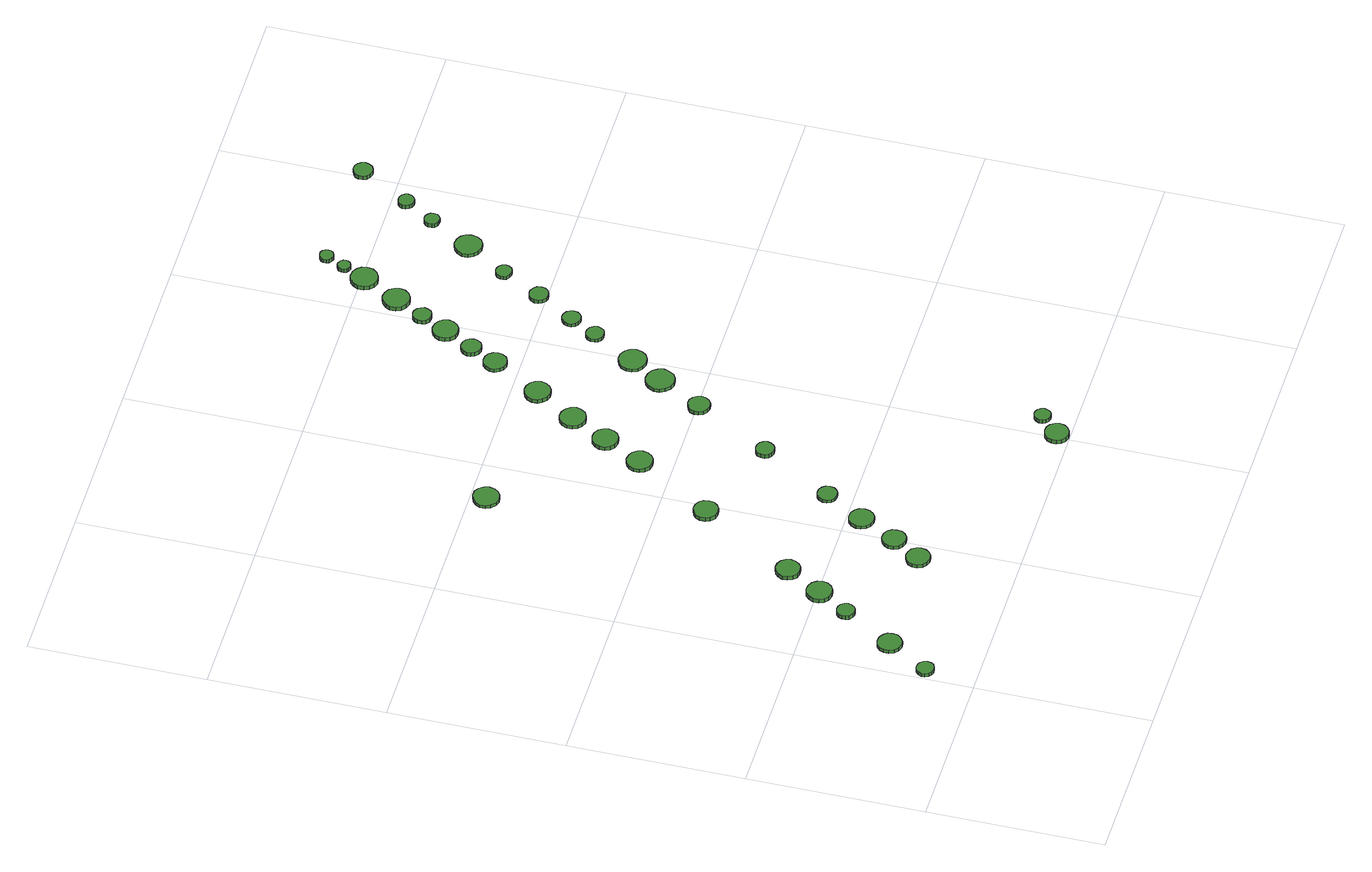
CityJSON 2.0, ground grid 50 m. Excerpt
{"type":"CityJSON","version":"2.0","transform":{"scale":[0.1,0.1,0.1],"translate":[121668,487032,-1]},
"CityObjects":{
"tree1":{"type":"SolitaryVegetationObject","attributes":{"function":"something"},"geometry":[{"type":"MultiSurface","lod":"1","boundaries":[[[0,1,2,3,4,5,6,7,8,9,10,11,12,13,14]],[[15,16,17,18,19,20,21,22,23,24,25,26,27,28,29]],[[0,29,28,1]],[[1,28,27,2]],[[2,27,26,3]],[[3,26,25,4]],[[4,25,24,5]],[[5,24,23,6]],[[6,23,22,7]],[[7,22,21,8]],[[8,21,20,9]],[[9,20,19,10]],[[10,19,18,11]],[[11,18,17,12]],[[12,17,16,13]],[[13,16,15,14]],[[14,15,29,0]]]}]},
"tree2":{"type":"SolitaryVegetationObject","attributes":{"function":"something"},"geometry":[{"type":"MultiSurface","lod":"1","boundaries":[[[30,31,32,33,34,35,36,37,38,39,40,41,42,43,44]],[[45,46,47,48,49,50,51,52,53,54,55,56,57,58,59]],[[30,59,58,31]],[[31,58,57,32]],[[32,57,56,33]],[[33,56,55,34]],[[34,55,54,35]],[[35,54,53,36]],[[36,53,52,37]],[[37,52,51,38]],[[38,51,50,39]],[[39,50,49,40]],[[40,49,48,41]],[[41,48,47,42]],[[42,47,46,43]],[[43,46,45,44]],[[44,45,59,30]]]}]},
"tree3":{"type":"SolitaryVegetationObject","attributes":{"function":"something"},"geometry":[{"type":"MultiSurface","lod":"1","boundaries":[[[60,61,62,63,64,65,66,67,68,69,70,71,72,73,74]],[[75,76,77,78,79,80,81,82,83,84,85,86,87,88,89]],[[60,89,88,61]],[[61,88,87,62]],[[62,87,86,63]],[[63,86,85,64]],[[64,85,84,65]],[[65,84,83,66]],[[66,83,82,67]],[[67,82,81,68]],[[68,81,80,69]],[[69,80,79,70]],[[70,79,78,71]],[[71,78,77,72]],[[72,77,76,73]],[[73,76,75,74]],[[74,75,89,60]]]}]},
"tree4":{"type":"SolitaryVegetationObject","attributes":{"function":"something"},"geometry":[{"type":"MultiSurface","lod":"1","boundaries":[[[90,91,92,93,94,95,96,97,98,99,100,101,102,103,104]],[[105,106,107,108,109,110,111,112,113,114,115,116,117,118,119]],[[90,119,118,91]],[[91,118,117,92]],[[92,117,116,93]],[[93,116,115,94]],[[94,115,114,95]],[[95,114,113,96]],[[96,113,112,97]],[[97,112,111,98]],[[98,111,110,99]],[[99,110,109,100]],[[100,109,108,101]],[[101,108,107,102]],[[102,107,106,103]],[[103,106,105,104]],[[104,105,119,90]]]}]},
"tree5":{"type":"SolitaryVegetationObject","attributes":{"function":"something"},"geometry":[{"type":"MultiSurface","lod":"1","boundaries":[[[120,121,122,123,124,125,126,127,128,129,130,131,132,133,134]],[[135,136,137,138,139,140,141,142,143,144,145,146,147,148,149]],[[120,149,148,121]],[[121,148,147,122]],[[122,147,146,123]],[[123,146,145,124]],[[124,145,144,125]],[[125,144,143,126]],[[126,143,142,127]],[[127,142,141,128]],[[128,141,140,129]],[[129,140,139,130]],[[130,139,138,131]],[[131,138,137,132]],[[132,137,136,133]],[[133,136,135,134]],[[134,135,149,120]]]}]},
"tree6":{"type":"SolitaryVegetationObject","attributes":{"function":"something"},"geometry":[{"type":"MultiSurface","lod":"1","boundaries":[[[150,151,152,153,154,155,156,157,158,159,160,161,162,163,164]],[[165,166,167,168,169,170,171,172,173,174,175,176,177,178,179]],[[150,179,178,151]],[[151,178,177,152]],[[152,177,176,153]],[[153,176,175,154]],[[154,175,174,155]],[[155,174,173,156]],[[156,173,172,157]],[[157,172,171,158]],[[158,171,170,159]],[[159,170,169,160]],[[160,169,168,161]],[[161,168,167,162]],[[162,167,166,163]],[[163,166,165,164]],[[164,165,179,150]]]}]},
"tree7":{"type":"SolitaryVegetationObject","attributes":{"function":"something"},"geometry":[{"type":"MultiSurface","lod":"1","boundaries":[[[180,181,182,183,184,185,186,187,188,189,190,191,192,193,194]],[[195,196,197,198,199,200,201,202,203,204,205,206,207,208,209]],[[180,209,208,181]],[[181,208,207,182]],[[182,207,206,183]],[[183,206,205,184]],[[184,205,204,185]],[[185,204,203,186]],[[186,203,202,187]],[[187,202,201,188]],[[188,201,200,189]],[[189,200,199,190]],[[190,199,198,191]],[[191,198,197,192]],[[192,197,196,193]],[[193,196,195,194]],[[194,195,209,180]]]}]},
"tree8":{"type":"SolitaryVegetationObject","attributes":{"function":"something"},"geometry":[{"type":"MultiSurface","lod":"1","boundaries":[[[210,211,212,213,214,215,216,217,218,219,220,221,222,223,224]],[[225,226,227,228,229,230,231,232,233,234,235,236,237,238,239]],[[210,239,238,211]],[[211,238,237,212]],[[212,237,236,213]],[[213,236,235,214]],[[214,235,234,215]],[[215,234,233,216]],[[216,233,232,217]],[[217,232,231,218]],[[218,231,230,219]],[[219,230,229,220]],[[220,229,228,221]],[[221,228,227,222]],[[222,227,226,223]],[[223,226,225,224]],[[224,225,239,210]]]}]},
"tree9":{"type":"SolitaryVegetationObject","attributes":{"function":"something"},"geometry":[{"type":"MultiSurface","lod":"1","boundaries":[[[240,241,242,243,244,245,246,247,248,249,250,251,252,253,254]],[[255,256,257,258,259,260,261,262,263,264,265,266,267,268,269]],[[240,269,268,241]],[[241,268,267,242]],[[242,267,266,243]],[[243,266,265,244]],[[244,265,264,245]],[[245,264,263,246]],[[246,263,262,247]],[[247,262,261,248]],[[248,261,260,249]],[[249,260,259,250]],[[250,259,258,251]],[[251,258,257,252]],[[252,257,256,253]],[[253,256,255,254]],[[254,255,269,240]]]}]},
"tree10":{"type":"SolitaryVegetationObject","attributes":{"function":"something"},"geometry":[{"type":"MultiSurface","lod":"1","boundaries":[[[270,271,272,273,274,275,276,277,278,279,280,281,282,283,284]],[[285,286,287,288,289,290,291,292,293,294,295,296,297,298,299]],[[270,299,298,271]],[[271,298,297,272]],[[272,297,296,273]],[[273,296,295,274]],[[274,295,294,275]],[[275,294,293,276]],[[276,293,292,277]],[[277,292,291,278]],[[278,291,290,279]],[[279,290,289,280]],[[280,289,288,281]],[[281,288,287,282]],[[282,287,286,283]],[[283,286,285,284]],[[284,285,299,270]]]}]},
"tree11":{"type":"SolitaryVegetationObject","attributes":{"function":"something"},"geometry":[{"type":"MultiSurface","lod":"1","boundaries":[[[300,301,302,303,304,305,306,307,308,309,310,311,312,313,314]],[[315,316,317,318,319,320,321,322,323,324,325,326,327,328,329]],[[300,329,328,301]],[[301,328,327,302]],[[302,327,326,303]],[[303,326,325,304]],[[304,325,324,305]],[[305,324,323,306]],[[306,323,322,307]],[[307,322,321,308]],[[308,321,320,309]],[[309,320,319,310]],[[310,319,318,311]],[[311,318,317,312]],[[312,317,316,313]],[[313,316,315,314]],[[314,315,329,300]]]}]},
"tree12":{"type":"SolitaryVegetationObject","attributes":{"function":"something"},"geometry":[{"type":"MultiSurface","lod":"1","boundaries":[[[330,331,332,333,334,335,336,337,338,339,340,341,342,343,344]],[[345,346,347,348,349,350,351,352,353,354,355,356,357,358,359]],[[330,359,358,331]],[[331,358,357,332]],[[332,357,356,333]],[[333,356,355,334]],[[334,355,354,335]],[[335,354,353,336]],[[336,353,352,337]],[[337,352,351,338]],[[338,351,350,339]],[[339,350,349,340]],[[340,349,348,341]],[[341,348,347,342]],[[342,347,346,343]],[[343,346,345,344]],[[344,345,359,330]]]}]},
"tree13":{"type":"SolitaryVegetationObject","attributes":{"function":"something"},"geometry":[{"type":"MultiSurface","lod":"1","boundaries":[[[360,361,362,363,364,365,366,367,368,369,370,371,372,373,374]],[[375,376,377,378,379,380,381,382,383,384,385,386,387,388,389]],[[360,389,388,361]],[[361,388,387,362]],[[362,387,386,363]],[[363,386,385,364]],[[364,385,384,365]],[[365,384,383,366]],[[366,383,382,367]],[[367,382,381,368]],[[368,381,380,369]],[[369,380,379,370]],[[370,379,378,371]],[[371,378,377,372]],[[372,377,376,373]],[[373,376,375,374]],[[374,375,389,360]]]}]},
"tree14":{"type":"SolitaryVegetationObject","attributes":{"function":"something"},"geometry":[{"type":"MultiSurface","lod":"1","boundaries":[[[390,391,392,393,394,395,396,397,398,399,400,401,402,403,404]],[[405,406,407,408,409,410,411,412,413,414,415,416,417,418,419]],[[390,419,418,391]],[[391,418,417,392]],[[392,417,416,393]],[[393,416,415,394]],[[394,415,414,395]],[[395,414,413,396]],[[396,413,412,397]],[[397,412,411,398]],[[398,411,410,399]],[[399,410,409,400]],[[400,409,408,401]],[[401,408,407,402]],[[402,407,406,403]],[[403,406,405,404]],[[404,405,419,390]]]}]},
"tree15":{"type":"SolitaryVegetationObject","attributes":{"function":"something"},"geometry":[{"type":"MultiSurface","lod":"1","boundaries":[[[420,421,422,423,424,425,426,427,428,429,430,431,432,433,434]],[[435,436,437,438,439,440,441,442,443,444,445,446,447,448,449]],[[420,449,448,421]],[[421,448,447,422]],[[422,447,446,423]],[[423,446,445,424]],[[424,445,444,425]],[[425,444,443,426]],[[426,443,442,427]],[[427,442,441,428]],[[428,441,440,429]],[[429,440,439,430]],[[430,439,438,431]],[[431,438,437,432]],[[432,437,436,433]],[[433,436,435,434]],[[434,435,449,420]]]}]},
"tree16":{"type":"SolitaryVegetationObject","attributes":{"function":"something"},"geometry":[{"type":"MultiSurface","lod":"1","boundaries":[[[450,451,452,453,454,455,456,457,458,459,460,461,462,463,464]],[[465,466,467,468,469,470,471,472,473,474,475,476,477,478,479]],[[450,479,478,451]],[[451,478,477,452]],[[452,477,476,453]],[[453,476,475,454]],[[454,475,474,455]],[[455,474,473,456]],[[456,473,472,457]],[[457,472,471,458]],[[458,471,470,459]],[[459,470,469,460]],[[460,469,468,461]],[[461,468,467,462]],[[462,467,466,463]],[[463,466,465,464]],[[464,465,479,450]]]}]},
"tree17":{"type":"SolitaryVegetationObject","attributes":{"function":"something"},"geometry":[{"type":"MultiSurface","lod":"1","boundaries":[[[480,481,482,483,484,485,486,487,488,489,490,491,492,493,494]],[[495,496,497,498,499,500,501,502,503,504,505,506,507,508,509]],[[480,509,508,481]],[[481,508,507,482]],[[482,507,506,483]],[[483,506,505,484]],[[484,505,504,485]],[[485,504,503,486]],[[486,503,502,487]],[[487,502,501,488]],[[488,501,500,489]],[[489,500,499,490]],[[490,499,498,491]],[[491,498,497,492]],[[492,497,496,493]],[[493,496,495,494]],[[494,495,509,480]]]}]},
"tree18":{"type":"SolitaryVegetationObject","attributes":{"function":"something"},"geometry":[{"type":"MultiSurface","lod":"1","boundaries":[[[510,511,512,513,514,515,516,517,518,519,520,521,522,523,524]],[[525,526,527,528,529,530,531,532,533,534,535,536,537,538,539]],[[510,539,538,511]],[[511,538,537,512]],[[512,537,536,513]],[[513,536,535,514]],[[514,535,534,515]],[[515,534,533,516]],[[516,533,532,517]],[[517,532,531,518]],[[518,531,530,519]],[[519,530,529,520]],[[520,529,528,521]],[[521,528,527,522]],[[522,527,526,523]],[[523,526,525,524]],[[524,525,539,510]]]}]},
"tree19":{"type":"SolitaryVegetationObject","attributes":{"function":"something"},"geometry":[{"type":"MultiSurface","lod":"1","boundaries":[[[540,541,542,543,544,545,546,547,548,549,550,551,552,553,554]],[[555,556,557,558,559,560,561,562,563,564,565,566,567,568,569]],[[540,569,568,541]],[[541,568,567,542]],[[542,567,566,543]],[[543,566,565,544]],[[544,565,564,545]],[[545,564,563,546]],[[546,563,562,547]],[[547,562,561,548]],[[548,561,560,549]],[[549,560,559,550]],[[550,559,558,551]],[[551,558,557,552]],[[552,557,556,553]],[[553,556,555,554]],[[554,555,569,540]]]}]},
"tree20":{"type":"SolitaryVegetationObject","attributes":{"function":"something"},"geometry":[{"type":"MultiSurface","lod":"1","boundaries":[[[570,571,572,573,574,575,576,577,578,579,580,581,582,583,584]],[[585,586,587,588,589,590,591,592,593,594,595,596,597,598,599]],[[570,599,598,571]],[[571,598,597,572]],[[572,597,596,573]],[[573,596,595,574]],[[574,595,594,575]],[[575,594,593,576]],[[576,593,592,577]],[[577,592,591,578]],[[578,591,590,579]],[[579,590,589,580]],[[580,589,588,581]],[[581,588,587,582]],[[582,587,586,583]],[[583,586,585,584]],[[584,585,599,570]]]}]},
"tree21":{"type":"SolitaryVegetationObject","attributes":{"function":"something"},"geometry":[{"type":"MultiSurface","lod":"1","boundaries":[[[600,601,602,603,604,605,606,607,608,609,610,611,612,613,614]],[[615,616,617,618,619,620,621,622,623,624,625,626,627,628,629]],[[600,629,628,601]],[[601,628,627,602]],[[602,627,626,603]],[[603,626,625,604]],[[604,625,624,605]],[[605,624,623,606]],[[606,623,622,607]],[[607,622,621,608]],[[608,621,620,609]],[[609,620,619,610]],[[610,619,618,611]],[[611,618,617,612]],[[612,617,616,613]],[[613,616,615,614]],[[614,615,629,600]]]}]},
"tree22":{"type":"SolitaryVegetationObject","attributes":{"function":"something"},"geometry":[{"type":"MultiSurface","lod":"1","boundaries":[[[630,631,632,633,634,635,636,637,638,639,640,641,642,643,644]],[[645,646,647,648,649,650,651,652,653,654,655,656,657,658,659]],[[630,659,658,631]],[[631,658,657,632]],[[632,657,656,633]],[[633,656,655,634]],[[634,655,654,635]],[[635,654,653,636]],[[636,653,652,637]],[[637,652,651,638]],[[638,651,650,639]],[[639,650,649,640]],[[640,649,648,641]],[[641,648,647,642]],[[642,647,646,643]],[[643,646,645,644]],[[644,645,659,630]]]}]},
"tree23":{"type":"SolitaryVegetationObject","attributes":{"function":"something"},"geometry":[{"type":"MultiSurface","lod":"1","boundaries":[[[660,661,662,663,664,665,666,667,668,669,670,671,672,673,674]],[[675,676,677,678,679,680,681,682,683,684,685,686,687,688,689]],[[660,689,688,661]],[[661,688,687,662]],[[662,687,686,663]],[[663,686,685,664]],[[664,685,684,665]],[[665,684,683,666]],[[666,683,682,667]],[[667,682,681,668]],[[668,681,680,669]],[[669,680,679,670]],[[670,679,678,671]],[[671,678,677,672]],[[672,677,676,673]],[[673,676,675,674]],[[674,675,689,660]]]}]},
"tree24":{"type":"SolitaryVegetationObject","attributes":{"function":"something"},"geometry":[{"type":"MultiSurface","lod":"1","boundaries":[[[690,691,692,693,694,695,696,697,698,699,700,701,702,703,704]],[[705,706,707,708,709,710,711,712,713,714,715,716,717,718,719]],[[690,719,718,691]],[[691,718,717,692]],[[692,717,716,693]],[[693,716,715,694]],[[694,715,714,695]],[[695,714,713,696]],[[696,713,712,697]],[[697,712,711,698]],[[698,711,710,699]],[[699,710,709,700]],[[700,709,708,701]],[[701,708,707,702]],[[702,707,706,703]],[[703,706,705,704]],[[704,705,719,690]]]}]},
"tree25":{"type":"SolitaryVegetationObject","attributes":{"function":"something"},"geometry":[{"type":"MultiSurface","lod":"1","boundaries":[[[720,721,722,723,724,725,726,727,728,729,730,731,732,733,734]],[[735,736,737,738,739,740,741,742,743,744,745,746,747,748,749]],[[720,749,748,721]],[[721,748,747,722]],[[722,747,746,723]],[[723,746,745,724]],[[724,745,744,725]],[[725,744,743,726]],[[726,743,742,727]],[[727,742,741,728]],[[728,741,740,729]],[[729,740,739,730]],[[730,739,738,731]],[[731,738,737,732]],[[732,737,736,733]],[[733,736,735,734]],[[734,735,749,720]]]}]},
"tree26":{"type":"SolitaryVegetationObject","attributes":{"function":"something"},"geometry":[{"type":"MultiSurface","lod":"1","boundaries":[[[750,751,752,753,754,755,756,757,758,759,760,761,762,763,764]],[[765,766,767,768,769,770,771,772,773,774,775,776,777,778,779]],[[750,779,778,751]],[[751,778,777,752]],[[752,777,776,753]],[[753,776,775,754]],[[754,775,774,755]],[[755,774,773,756]],[[756,773,772,757]],[[757,772,771,758]],[[758,771,770,759]],[[759,770,769,760]],[[760,769,768,761]],[[761,768,767,762]],[[762,767,766,763]],[[763,766,765,764]],[[764,765,779,750]]]}]},
"tree27":{"type":"SolitaryVegetationObject","attributes":{"function":"something"},"geometry":[{"type":"MultiSurface","lod":"1","boundaries":[[[780,781,782,783,784,785,786,787,788,789,790,791,792,793,794]],[[795,796,797,798,799,800,801,802,803,804,805,806,807,808,809]],[[780,809,808,781]],[[781,808,807,782]],[[782,807,806,783]],[[783,806,805,784]],[[784,805,804,785]],[[785,804,803,786]],[[786,803,802,787]],[[787,802,801,788]],[[788,801,800,789]],[[789,800,799,790]],[[790,799,798,791]],[[791,798,797,792]],[[792,797,796,793]],[[793,796,795,794]],[[794,795,809,780]]]}]},
"tree28":{"type":"SolitaryVegetationObject","attributes":{"function":"something"},"geometry":[{"type":"MultiSurface","lod":"1","boundaries":[[[810,811,812,813,814,815,816,817,818,819,820,821,822,823,824]],[[825,826,827,828,829,830,831,832,833,834,835,836,837,838,839]],[[810,839,838,811]],[[811,838,837,812]],[[812,837,836,813]],[[813,836,835,814]],[[814,835,834,815]],[[815,834,833,816]],[[816,833,832,817]],[[817,832,831,818]],[[818,831,830,819]],[[819,830,829,820]],[[820,829,828,821]],[[821,828,827,822]],[[822,827,826,823]],[[823,826,825,824]],[[824,825,839,810]]]}]},
"tree29":{"type":"SolitaryVegetationObject","attributes":{"function":"something"},"geometry":[{"type":"MultiSurface","lod":"1","boundaries":[[[840,841,842,843,844,845,846,847,848,849,850,851,852,853,854]],[[855,856,857,858,859,860,861,862,863,864,865,866,867,868,869]],[[840,869,868,841]],[[841,868,867,842]],[[842,867,866,843]],[[843,866,865,844]],[[844,865,864,845]],[[845,864,863,846]],[[846,863,862,847]],[[847,862,861,848]],[[848,861,860,849]],[[849,860,859,850]],[[850,859,858,851]],[[851,858,857,852]],[[852,857,856,853]],[[853,856,855,854]],[[854,855,869,840]]]}]},
"tree30":{"type":"SolitaryVegetationObject","attributes":{"function":"something"},"geometry":[{"type":"MultiSurface","lod":"1","boundaries":[[[870,871,872,873,874,875,876,877,878,879,880,881,882,883,884]],[[885,886,887,888,889,890,891,892,893,894,895,896,897,898,899]],[[870,899,898,871]],[[871,898,897,872]],[[872,897,896,873]],[[873,896,895,874]],[[874,895,894,875]],[[875,894,893,876]],[[876,893,892,877]],[[877,892,891,878]],[[878,891,890,879]],[[879,890,889,880]],[[880,889,888,881]],[[881,888,887,882]],[[882,887,886,883]],[[883,886,885,884]],[[884,885,899,870]]]}]},
"tree31":{"type":"SolitaryVegetationObject","attributes":{"function":"something"},"geometry":[{"type":"MultiSurface","lod":"1","boundaries":[[[900,901,902,903,904,905,906,907,908,909,910,911,912,913,914]],[[915,916,917,918,919,920,921,922,923,924,925,926,927,928,929]],[[900,929,928,901]],[[901,928,927,902]],[[902,927,926,903]],[[903,926,925,904]],[[904,925,924,905]],[[905,924,923,906]],[[906,923,922,907]],[[907,922,921,908]],[[908,921,920,909]],[[909,920,919,910]],[[910,919,918,911]],[[911,918,917,912]],[[912,917,916,913]],[[913,916,915,914]],[[914,915,929,900]]]}]},
"tree32":{"type":"SolitaryVegetationObject","attributes":{"function":"something"},"geometry":[{"type":"MultiSurface","lod":"1","boundaries":[[[930,931,932,933,934,935,936,937,938,939,940,941,942,943,944]],[[945,946,947,948,949,950,951,952,953,954,955,956,957,958,959]],[[930,959,958,931]],[[931,958,957,932]],[[932,957,956,933]],[[933,956,955,934]],[[934,955,954,935]],[[935,954,953,936]],[[936,953,952,937]],[[937,952,951,938]],[[938,951,950,939]],[[939,950,949,940]],[[940,949,948,941]],[[941,948,947,942]],[[942,947,946,943]],[[943,946,945,944]],[[944,945,959,930]]]}]},
"tree33":{"type":"SolitaryVegetationObject","attributes":{"function":"something"},"geometry":[{"type":"MultiSurface","lod":"1","boundaries":[[[960,961,962,963,964,965,966,967,968,969,970,971,972,973,974]],[[975,976,977,978,979,980,981,982,983,984,985,986,987,988,989]],[[960,989,988,961]],[[961,988,987,962]],[[962,987,986,963]],[[963,986,985,964]],[[964,985,984,965]],[[965,984,983,966]],[[966,983,982,967]],[[967,982,981,968]],[[968,981,980,969]],[[969,980,979,970]],[[970,979,978,971]],[[971,978,977,972]],[[972,977,976,973]],[[973,976,975,974]],[[974,975,989,960]]]}]},
"tree34":{"type":"SolitaryVegetationObject","attributes":{"function":"something"},"geometry":[{"type":"MultiSurface","lod":"1","boundaries":[[[990,991,992,993,994,995,996,997,998,999,1000,1001,1002,1003,1004]],[[1005,1006,1007,1008,1009,1010,1011,1012,1013,1014,1015,1016,1017,1018,1019]],[[990,1019,1018,991]],[[991,1018,1017,992]],[[992,1017,1016,993]],[[993,1016,1015,994]],[[994,1015,1014,995]],[[995,1014,1013,996]],[[996,1013,1012,997]],[[997,1012,1011,998]],[[998,1011,1010,999]],[[999,1010,1009,1000]],[[1000,1009,1008,1001]],[[1001,1008,1007,1002]],[[1002,1007,1006,1003]],[[1003,1006,1005,1004]],[[1004,1005,1019,990]]]}]},
"tree35":{"type":"SolitaryVegetationObject","attributes":{"function":"something"},"geometry":[{"type":"MultiSurface","lod":"1","boundaries":[[[1020,1021,1022,1023,1024,1025,1026,1027,1028,1029,1030,1031,1032,1033,1034]],[[1035,1036,1037,1038,1039,1040,1041,1042,1043,1044,1045,1046,1047,1048,1049]],[[1020,1049,1048,1021]],[[1021,1048,1047,1022]],[[1022,1047,1046,1023]],[[1023,1046,1045,1024]],[[1024,1045,1044,1025]],[[1025,1044,1043,1026]],[[1026,1043,1042,1027]],[[1027,1042,1041,1028]],[[1028,1041,1040,1029]],[[1029,1040,1039,1030]],[[1030,1039,1038,1031]],[[1031,1038,1037,1032]],[[1032,1037,1036,1033]],[[1033,1036,1035,1034]],[[1034,1035,1049,1020]]]}]},
"tree36":{"type":"SolitaryVegetationObject","attributes":{"function":"something"},"geometry":[{"type":"MultiSurface","lod":"1","boundaries":[[[1050,1051,1052,1053,1054,1055,1056,1057,1058,1059,1060,1061,1062,1063,1064]],[[1065,1066,1067,1068,1069,1070,1071,1072,1073,1074,1075,1076,1077,1078,1079]],[[1050,1079,1078,1051]],[[1051,1078,1077,1052]],[[1052,1077,1076,1053]],[[1053,1076,1075,1054]],[[1054,1075,1074,1055]],[[1055,1074,1073,1056]],[[1056,1073,1072,1057]],[[1057,1072,1071,1058]],[[1058,1071,1070,1059]],[[1059,1070,1069,1060]],[[1060,1069,1068,1061]],[[1061,1068,1067,1062]],[[1062,1067,1066,1063]],[[1063,1066,1065,1064]],[[1064,1065,1079,1050]]]}]},
"tree37":{"type":"SolitaryVegetationObject","attributes":{"function":"something"},"geometry":[{"type":"MultiSurface","lod":"1","boundaries":[[[1080,1081,1082,1083,1084,1085,1086,1087,1088,1089,1090,1091,1092,1093,1094]],[[1095,1096,1097,1098,1099,1100,1101,1102,1103,1104,1105,1106,1107,1108,1109]],[[1080,1109,1108,1081]],[[1081,1108,1107,1082]],[[1082,1107,1106,1083]],[[1083,1106,1105,1084]],[[1084,1105,1104,1085]],[[1085,1104,1103,1086]],[[1086,1103,1102,1087]],[[1087,1102,1101,1088]],[[1088,1101,1100,1089]],[[1089,1100,1099,1090]],[[1090,1099,1098,1091]],[[1091,1098,1097,1092]],[[1092,1097,1096,1093]],[[1093,1096,1095,1094]],[[1094,1095,1109,1080]]]}]}
},
"vertices":[
[57,142,17],[55,153,17],[49,161,17],[40,166,17],[29,167,17],[20,164,17],[12,157,17],[8,148,17],[8,137,17],[12,128,17],[20,121,17],[29,118,17],[40,119,17],[49,124,17],[55,132,17],[55,132,6],[49,124,6],[40,119,6],[29,118,6],[20,121,6],[12,128,6],[8,137,6],[8,148,6],[12,157,6],[20,164,6],[29,167,6],[40,166,6],[49,161,6],[55,153,6],[57,142,6],
[138,261,17],[136,275,17],[127,286,17],[115,293,17],[101,295,17],[87,291,17],[77,281,17],[71,268,17],[71,254,17],[77,241,17],[87,231,17],[101,227,17],[115,228,17],[127,236,17],[136,247,17],[136,247,6],[127,236,6],[115,228,6],[101,227,6],[87,231,6],[77,241,6],[71,254,6],[71,268,6],[77,281,6],[87,291,6],[101,295,6],[115,293,6],[127,286,6],[136,275,6],[138,261,6],
[218,406,20],[215,416,20],[209,425,20],[200,430,20],[190,431,20],[180,428,20],[172,421,20],[168,411,20],[168,401,20],[172,391,20],[180,384,20],[190,381,20],[200,382,20],[209,387,20],[215,396,20],[215,396,7],[209,387,7],[200,382,7],[190,381,7],[180,384,7],[172,391,7],[168,401,7],[168,411,7],[172,421,7],[180,428,7],[190,431,7],[200,430,7],[209,425,7],[215,416,7],[218,406,7],
[284,495,19],[281,509,19],[272,522,19],[259,529,19],[244,531,19],[230,526,19],[219,516,19],[213,502,19],[213,487,19],[219,474,19],[230,464,19],[244,459,19],[259,460,19],[272,468,19],[281,480,19],[281,480,6],[272,468,6],[259,460,6],[244,459,6],[230,464,6],[219,474,6],[213,487,6],[213,502,6],[219,516,6],[230,526,6],[244,531,6],[259,529,6],[272,522,6],[281,509,6],[284,495,6],
[344,599,19],[341,613,19],[333,624,19],[321,631,19],[307,633,19],[293,629,19],[283,619,19],[277,606,19],[277,592,19],[283,579,19],[293,569,19],[307,565,19],[321,566,19],[333,574,19],[341,585,19],[341,585,6],[333,574,6],[321,566,6],[307,565,6],[293,569,6],[283,579,6],[277,592,6],[277,606,6],[283,619,6],[293,629,6],[307,633,6],[321,631,6],[333,624,6],[341,613,6],[344,599,6],
[481,273,16],[478,287,16],[470,298,16],[457,305,16],[443,307,16],[430,302,16],[420,293,16],[414,280,16],[414,266,16],[420,253,16],[430,244,16],[443,239,16],[457,241,16],[470,248,16],[478,259,16],[478,259,5],[470,248,5],[457,241,5],[443,239,5],[430,244,5],[420,253,5],[414,266,5],[414,280,5],[420,293,5],[430,302,5],[443,307,5],[457,305,5],[470,298,5],[478,287,5],[481,273,5],
[532,354,16],[530,367,16],[522,379,16],[510,386,16],[496,387,16],[483,383,16],[472,373,16],[467,361,16],[467,347,16],[472,334,16],[483,325,16],[496,321,16],[510,322,16],[522,329,16],[530,340,16],[530,340,5],[522,329,5],[510,322,5],[496,321,5],[483,325,5],[472,334,5],[467,347,5],[467,361,5],[472,373,5],[483,383,5],[496,387,5],[510,386,5],[522,379,5],[530,367,5],[532,354,5],
[590,459,15],[587,474,15],[579,485,15],[566,493,15],[551,494,15],[538,490,15],[527,480,15],[521,467,15],[521,452,15],[527,439,15],[538,429,15],[551,424,15],[566,426,15],[579,433,15],[587,445,15],[587,445,5],[579,433,5],[566,426,5],[551,424,5],[538,429,5],[527,439,5],[521,452,5],[521,467,5],[527,480,5],[538,490,5],[551,494,5],[566,493,5],[579,485,5],[587,474,5],[590,459,5],
[506,870,22],[503,885,22],[495,896,22],[482,903,22],[468,905,22],[454,900,22],[443,891,22],[438,878,22],[438,863,22],[443,850,22],[454,840,22],[468,836,22],[482,838,22],[495,845,22],[503,856,22],[503,856,10],[495,845,10],[482,838,10],[468,836,10],[454,840,10],[443,850,10],[438,863,10],[438,878,10],[443,891,10],[454,900,10],[468,905,10],[482,903,10],[495,896,10],[503,885,10],[506,870,10],
[651,572,15],[649,584,15],[642,593,15],[632,599,15],[620,600,15],[609,597,15],[601,589,15],[596,578,15],[596,567,15],[601,556,15],[609,548,15],[620,545,15],[632,546,15],[642,552,15],[649,561,15],[649,561,5],[642,552,5],[632,546,5],[620,545,5],[609,548,5],[601,556,5],[596,567,5],[596,578,5],[601,589,5],[609,597,5],[620,600,5],[632,599,5],[642,593,5],[649,584,5],[651,572,5],
[412,1456,15],[409,1471,15],[400,1484,15],[387,1492,15],[371,1493,15],[357,1488,15],[345,1478,15],[339,1464,15],[339,1449,15],[345,1435,15],[357,1424,15],[371,1419,15],[387,1421,15],[400,1429,15],[409,1441,15],[409,1441,5],[400,1429,5],[387,1421,5],[371,1419,5],[357,1424,5],[345,1435,5],[339,1449,5],[339,1464,5],[345,1478,5],[357,1488,5],[371,1493,5],[387,1492,5],[400,1484,5],[409,1471,5],[412,1456,5],
[645,1091,24],[642,1106,24],[633,1118,24],[620,1125,24],[605,1127,24],[591,1122,24],[580,1112,24],[574,1098,24],[574,1083,24],[580,1070,24],[591,1059,24],[605,1055,24],[620,1056,24],[633,1064,24],[642,1076,24],[642,1076,12],[633,1064,12],[620,1056,12],[605,1055,12],[591,1059,12],[580,1070,12],[574,1083,12],[574,1098,12],[580,1112,12],[591,1122,12],[605,1127,12],[620,1125,12],[633,1118,12],[642,1106,12],[645,1091,12],
[767,777,24],[764,788,24],[758,797,24],[749,802,24],[738,803,24],[727,800,24],[719,793,24],[715,783,24],[715,772,24],[719,762,24],[727,755,24],[738,751,24],[749,753,24],[758,758,24],[764,767,24],[764,767,11],[758,758,11],[749,753,11],[738,751,11],[727,755,11],[719,762,11],[715,772,11],[715,783,11],[719,793,11],[727,800,11],[738,803,11],[749,802,11],[758,797,11],[764,788,11],[767,777,11],
[1039,36,23],[1036,49,23],[1028,61,23],[1016,68,23],[1002,69,23],[988,65,23],[978,55,23],[972,43,23],[972,29,23],[978,16,23],[988,7,23],[1002,2,23],[1016,4,23],[1028,11,23],[1036,22,23],[1036,22,10],[1028,11,10],[1016,4,10],[1002,2,10],[988,7,10],[978,16,10],[972,29,10],[972,43,10],[978,55,10],[988,65,10],[1002,69,10],[1016,68,10],[1028,61,10],[1036,49,10],[1039,36,10],
[710,1204,19],[706,1219,19],[698,1231,19],[684,1239,19],[669,1240,19],[655,1235,19],[644,1225,19],[638,1212,19],[638,1196,19],[644,1183,19],[655,1173,19],[669,1168,19],[684,1169,19],[698,1177,19],[706,1189,19],[706,1189,7],[698,1177,7],[684,1169,7],[669,1168,7],[655,1173,7],[644,1183,7],[638,1196,7],[638,1212,7],[644,1225,7],[655,1235,7],[669,1240,7],[684,1239,7],[698,1231,7],[706,1219,7],[710,1204,7],
[1086,91,21],[1084,100,21],[1079,108,21],[1071,113,21],[1061,114,21],[1052,111,21],[1045,104,21],[1041,96,21],[1041,86,21],[1045,77,21],[1052,71,21],[1061,68,21],[1071,69,21],[1079,74,21],[1084,82,21],[1084,82,9],[1079,74,9],[1071,69,9],[1061,68,9],[1052,71,9],[1045,77,9],[1041,86,9],[1041,96,9],[1045,104,9],[1052,111,9],[1061,114,9],[1071,113,9],[1079,108,9],[1084,100,9],[1086,91,9],
[770,1310,17],[766,1325,17],[758,1337,17],[744,1345,17],[729,1347,17],[715,1342,17],[704,1332,17],[698,1318,17],[698,1303,17],[704,1289,17],[715,1279,17],[729,1274,17],[744,1276,17],[758,1283,17],[766,1296,17],[766,1296,5],[758,1283,5],[744,1276,5],[729,1274,5],[715,1279,5],[704,1289,5],[698,1303,5],[698,1318,5],[704,1332,5],[715,1342,5],[729,1347,5],[744,1345,5],[758,1337,5],[766,1325,5],[770,1310,5],
[892,994,24],[889,1006,24],[882,1016,24],[871,1023,24],[858,1024,24],[846,1020,24],[836,1012,24],[831,1000,24],[831,987,24],[836,975,24],[846,967,24],[858,963,24],[871,964,24],[882,971,24],[889,981,24],[889,981,12],[882,971,12],[871,964,12],[858,963,12],[846,967,12],[836,975,12],[831,987,12],[831,1000,12],[836,1012,12],[846,1020,12],[858,1024,12],[871,1023,12],[882,1016,12],[889,1006,12],[892,994,12],
[843,1428,18],[839,1443,18],[830,1455,18],[817,1462,18],[802,1464,18],[788,1459,18],[777,1449,18],[771,1435,18],[771,1420,18],[777,1407,18],[788,1396,18],[802,1392,18],[817,1393,18],[830,1401,18],[839,1413,18],[839,1413,5],[830,1401,5],[817,1393,5],[802,1392,5],[788,1396,5],[777,1407,5],[771,1420,5],[771,1435,5],[777,1449,5],[788,1459,5],[802,1464,5],[817,1462,5],[830,1455,5],[839,1443,5],[843,1428,5],
[975,1121,17],[971,1137,17],[962,1151,17],[947,1159,17],[931,1161,17],[915,1156,17],[903,1144,17],[896,1129,17],[896,1113,17],[903,1098,17],[915,1087,17],[931,1081,17],[947,1083,17],[962,1091,17],[971,1105,17],[971,1105,6],[962,1091,6],[947,1083,6],[931,1081,6],[915,1087,6],[903,1098,6],[896,1113,6],[896,1129,6],[903,1144,6],[915,1156,6],[931,1161,6],[947,1159,6],[962,1151,6],[971,1137,6],[975,1121,6],
[1032,1213,15],[1028,1229,15],[1019,1242,15],[1004,1251,15],[988,1252,15],[972,1247,15],[960,1236,15],[953,1221,15],[953,1205,15],[960,1190,15],[972,1179,15],[988,1174,15],[1004,1175,15],[1019,1184,15],[1028,1197,15],[1028,1197,6],[1019,1184,6],[1004,1175,6],[988,1174,6],[972,1179,6],[960,1190,6],[953,1205,6],[953,1221,6],[960,1236,6],[972,1247,6],[988,1252,6],[1004,1251,6],[1019,1242,6],[1028,1229,6],[1032,1213,6],
[923,1569,16],[920,1582,16],[912,1593,16],[900,1600,16],[887,1601,16],[874,1597,16],[864,1588,16],[858,1575,16],[858,1562,16],[864,1549,16],[874,1540,16],[887,1536,16],[900,1537,16],[912,1544,16],[920,1555,16],[920,1555,5],[912,1544,5],[900,1537,5],[887,1536,5],[874,1540,5],[864,1549,5],[858,1562,5],[858,1575,5],[864,1588,5],[874,1597,5],[887,1601,5],[900,1600,5],[912,1593,5],[920,1582,5],[923,1569,5],
[956,1645,18],[954,1657,18],[947,1666,18],[937,1672,18],[925,1673,18],[914,1670,18],[905,1662,18],[901,1651,18],[901,1639,18],[905,1629,18],[914,1621,18],[925,1617,18],[937,1618,18],[947,1624,18],[954,1634,18],[954,1634,5],[947,1624,5],[937,1618,5],[925,1617,5],[914,1621,5],[905,1629,5],[901,1639,5],[901,1651,5],[905,1662,5],[914,1670,5],[925,1673,5],[937,1672,5],[947,1666,5],[954,1657,5],[956,1645,5],
[1091,1337,16],[1088,1347,16],[1082,1356,16],[1073,1361,16],[1062,1362,16],[1052,1359,16],[1044,1352,16],[1040,1342,16],[1040,1332,16],[1044,1322,16],[1052,1315,16],[1062,1312,16],[1073,1313,16],[1082,1318,16],[1088,1327,16],[1088,1327,6],[1082,1318,6],[1073,1313,6],[1062,1312,6],[1052,1315,6],[1044,1322,6],[1040,1332,6],[1040,1342,6],[1044,1352,6],[1052,1359,6],[1062,1362,6],[1073,1361,6],[1082,1356,6],[1088,1347,6],[1091,1337,6],
[1011,1729,17],[1008,1744,17],[999,1756,17],[986,1763,17],[971,1765,17],[957,1760,17],[946,1750,17],[940,1737,17],[940,1722,17],[946,1708,17],[957,1698,17],[971,1694,17],[986,1695,17],[999,1703,17],[1008,1715,17],[1008,1715,5],[999,1703,5],[986,1695,5],[971,1694,5],[957,1698,5],[946,1708,5],[940,1722,5],[940,1737,5],[946,1750,5],[957,1760,5],[971,1765,5],[986,1763,5],[999,1756,5],[1008,1744,5],[1011,1729,5],
[1133,1414,16],[1131,1424,16],[1125,1433,16],[1115,1439,16],[1104,1440,16],[1094,1436,16],[1086,1429,16],[1081,1419,16],[1081,1408,16],[1086,1398,16],[1094,1391,16],[1104,1387,16],[1115,1389,16],[1125,1394,16],[1131,1403,16],[1131,1403,6],[1125,1394,6],[1115,1389,6],[1104,1387,6],[1094,1391,6],[1086,1398,6],[1081,1408,6],[1081,1419,6],[1086,1429,6],[1094,1436,6],[1104,1440,6],[1115,1439,6],[1125,1433,6],[1131,1424,6],[1133,1414,6],
[1041,1805,17],[1038,1815,17],[1032,1824,17],[1022,1830,17],[1012,1831,17],[1001,1827,17],[993,1820,17],[989,1810,17],[989,1799,17],[993,1789,17],[1001,1782,17],[1012,1779,17],[1022,1780,17],[1032,1785,17],[1038,1794,17],[1038,1794,5],[1032,1785,5],[1022,1780,5],[1012,1779,5],[1001,1782,5],[993,1789,5],[989,1799,5],[989,1810,5],[993,1820,5],[1001,1827,5],[1012,1831,5],[1022,1830,5],[1032,1824,5],[1038,1815,5],[1041,1805,5],
[1094,1888,19],[1091,1903,19],[1082,1916,19],[1068,1924,19],[1053,1926,19],[1038,1921,19],[1026,1910,19],[1019,1896,19],[1019,1880,19],[1026,1866,19],[1038,1855,19],[1053,1850,19],[1068,1852,19],[1082,1860,19],[1091,1873,19],[1091,1873,6],[1082,1860,6],[1068,1852,6],[1053,1850,6],[1038,1855,6],[1026,1866,6],[1019,1880,6],[1019,1896,6],[1026,1910,6],[1038,1921,6],[1053,1926,6],[1068,1924,6],[1082,1916,6],[1091,1903,6],[1094,1888,6],
[1200,1522,17],[1198,1533,17],[1191,1542,17],[1181,1548,17],[1170,1549,17],[1160,1545,17],[1152,1538,17],[1147,1528,17],[1147,1517,17],[1152,1507,17],[1160,1499,17],[1170,1496,17],[1181,1497,17],[1191,1502,17],[1198,1511,17],[1198,1511,5],[1191,1502,5],[1181,1497,5],[1170,1496,5],[1160,1499,5],[1152,1507,5],[1147,1517,5],[1147,1528,5],[1152,1538,5],[1160,1545,5],[1170,1549,5],[1181,1548,5],[1191,1542,5],[1198,1533,5],[1200,1522,5],
[1150,1992,20],[1147,2008,20],[1138,2020,20],[1124,2028,20],[1108,2030,20],[1093,2025,20],[1082,2014,20],[1075,2000,20],[1075,1984,20],[1082,1970,20],[1093,1959,20],[1108,1954,20],[1124,1956,20],[1138,1964,20],[1147,1977,20],[1147,1977,7],[1138,1964,7],[1124,1956,7],[1108,1954,7],[1093,1959,7],[1082,1970,7],[1075,1984,7],[1075,2000,7],[1082,2014,7],[1093,2025,7],[1108,2030,7],[1124,2028,7],[1138,2020,7],[1147,2008,7],[1150,1992,7],
[1259,1636,16],[1257,1646,16],[1251,1653,16],[1243,1658,16],[1234,1659,16],[1225,1656,16],[1217,1650,16],[1214,1641,16],[1214,1632,16],[1217,1623,16],[1225,1617,16],[1234,1614,16],[1243,1615,16],[1251,1619,16],[1257,1627,16],[1257,1627,5],[1251,1619,5],[1243,1615,5],[1234,1614,5],[1225,1617,5],[1217,1623,5],[1214,1632,5],[1214,1641,5],[1217,1650,5],[1225,1656,5],[1234,1659,5],[1243,1658,5],[1251,1653,5],[1257,1646,5],[1259,1636,5],
[1162,2056,20],[1160,2064,20],[1156,2070,20],[1149,2074,20],[1142,2075,20],[1134,2072,20],[1129,2067,20],[1126,2060,20],[1126,2053,20],[1129,2046,20],[1134,2041,20],[1142,2038,20],[1149,2039,20],[1156,2043,20],[1160,2049,20],[1160,2049,8],[1156,2043,8],[1149,2039,8],[1142,2038,8],[1134,2041,8],[1129,2046,8],[1126,2053,8],[1126,2060,8],[1129,2067,8],[1134,2072,8],[1142,2075,8],[1149,2074,8],[1156,2070,8],[1160,2064,8],[1162,2056,8],
[1188,2112,21],[1186,2120,21],[1181,2127,21],[1174,2131,21],[1166,2131,21],[1159,2129,21],[1152,2123,21],[1149,2116,21],[1149,2108,21],[1152,2100,21],[1159,2095,21],[1166,2092,21],[1174,2093,21],[1181,2097,21],[1186,2104,21],[1186,2104,9],[1181,2097,9],[1174,2093,9],[1166,2092,9],[1159,2095,9],[1152,2100,9],[1149,2108,9],[1149,2116,9],[1152,2123,9],[1159,2129,9],[1166,2131,9],[1174,2131,9],[1181,2127,9],[1186,2120,9],[1188,2112,9],
[1347,1755,17],[1344,1771,17],[1335,1783,17],[1321,1791,17],[1305,1793,17],[1290,1788,17],[1278,1778,17],[1271,1763,17],[1271,1747,17],[1278,1732,17],[1290,1722,17],[1305,1717,17],[1321,1718,17],[1335,1726,17],[1344,1739,17],[1344,1739,6],[1335,1726,6],[1321,1718,6],[1305,1717,6],[1290,1722,6],[1278,1732,6],[1271,1747,6],[1271,1763,6],[1278,1778,6],[1290,1788,6],[1305,1793,6],[1321,1791,6],[1335,1783,6],[1344,1771,6],[1347,1755,6],
[1400,1875,19],[1399,1883,19],[1393,1890,19],[1386,1895,19],[1377,1896,19],[1369,1893,19],[1362,1887,19],[1358,1879,19],[1358,1870,19],[1362,1862,19],[1369,1856,19],[1377,1854,19],[1386,1854,19],[1393,1859,19],[1399,1866,19],[1399,1866,6],[1393,1859,6],[1386,1854,6],[1377,1854,6],[1369,1856,6],[1362,1862,6],[1358,1870,6],[1358,1879,6],[1362,1887,6],[1369,1893,6],[1377,1896,6],[1386,1895,6],[1393,1890,6],[1399,1883,6],[1400,1875,6],
[1453,1960,21],[1451,1969,21],[1445,1977,21],[1437,1981,21],[1428,1982,21],[1419,1980,21],[1412,1973,21],[1408,1965,21],[1408,1955,21],[1412,1947,21],[1419,1940,21],[1428,1937,21],[1437,1938,21],[1445,1943,21],[1451,1951,21],[1451,1951,8],[1445,1943,8],[1437,1938,8],[1428,1937,8],[1419,1940,8],[1412,1947,8],[1408,1955,8],[1408,1965,8],[1412,1973,8],[1419,1980,8],[1428,1982,8],[1437,1981,8],[1445,1977,8],[1451,1969,8],[1453,1960,8],
[1539,2102,24],[1536,2113,24],[1530,2122,24],[1520,2128,24],[1509,2129,24],[1498,2125,24],[1489,2118,24],[1485,2108,24],[1485,2096,24],[1489,2086,24],[1498,2078,24],[1509,2075,24],[1520,2076,24],[1530,2082,24],[1536,2091,24],[1536,2091,12],[1530,2082,12],[1520,2076,12],[1509,2075,12],[1498,2078,12],[1489,2086,12],[1485,2096,12],[1485,2108,12],[1489,2118,12],[1498,2125,12],[1509,2129,12],[1520,2128,12],[1530,2122,12],[1536,2113,12],[1539,2102,12]
]}
